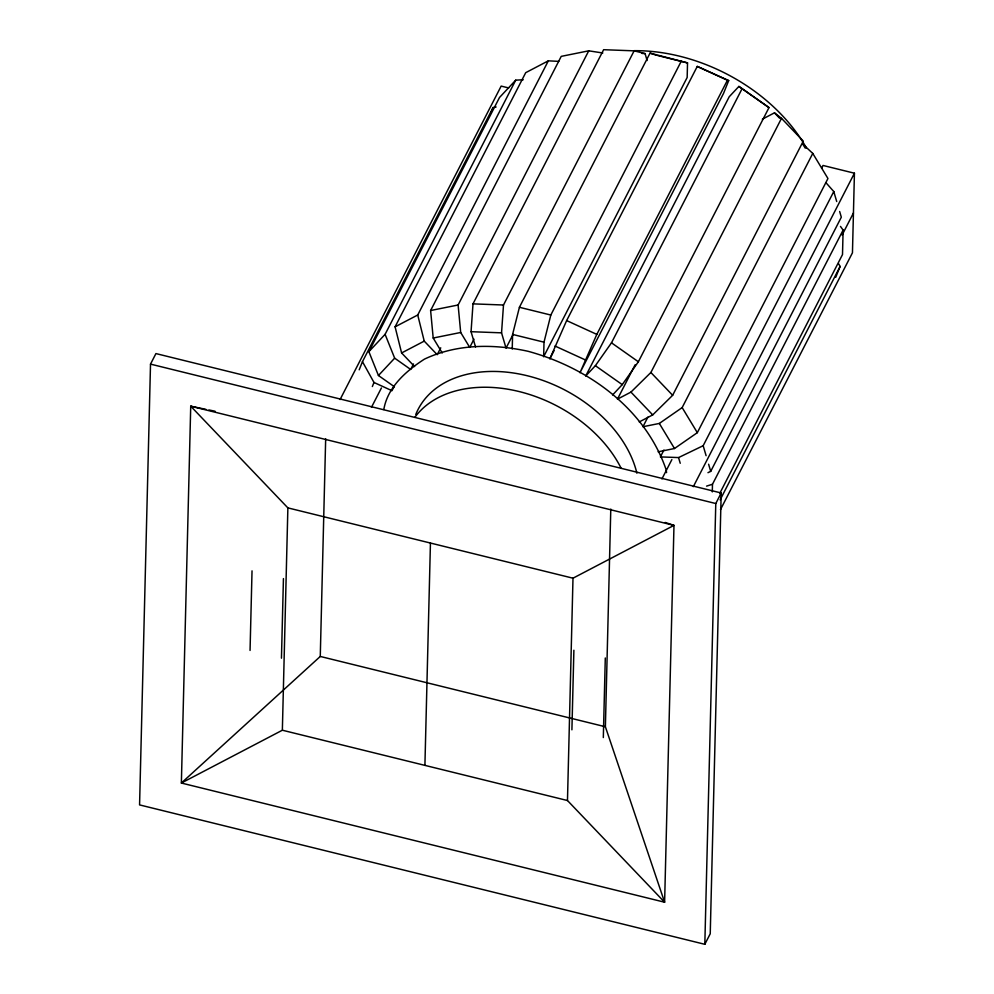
<?xml version="1.0" encoding="UTF-8"?>
<svg xmlns="http://www.w3.org/2000/svg" width="994" height="994" viewBox="0 0 994 994"><rect width="100%" height="100%" fill="white"/><g stroke="black" fill="none" stroke-linecap="round" stroke-linejoin="round"><path stroke-width="1.49" d="M150.516 364.115L139.57 804.904L704.821 944.3L710.238 933.764L721.197 492.987L155.934 353.578L150.516 364.115L715.779 503.523L721.197 492.987M250.053 650.436L252.029 570.854M281.451 658.19L283.439 578.595M325.672 438.752L320.267 656.45L181.368 783.036L282.358 730.217L287.875 507.884L190.724 406.198L181.368 783.036L664.613 902.217L673.982 525.379L665.185 522.459M424.91 765.38L430.439 543.047M512.233 349.006L512.593 334.431L519.415 307.283L650.026 53.129L687.525 62.908L687.165 77.482L543.643 356.759L544.004 342.172L550.813 315.036L681.437 60.87M610.788 509.065L605.383 726.763L664.613 902.217L567.475 800.53L572.991 578.197L673.982 525.379L190.724 406.198L205.907 409.342M571.91 729.82L573.886 650.238M603.321 737.56L605.296 657.978M712.3 491.906L712.487 484.252L843.111 230.086L840.477 226.408M704.821 944.3L715.779 503.523M843.111 230.086L842.502 254.576L719.681 493.546M821.603 168.222L823.032 165.464L854.43 173.204L852.454 252.799L720.451 509.636M475.542 346.981L471.057 331.698L473.007 303.866L603.631 49.7L634.122 50.843L645.069 53.577L647.106 60.522M513.103 334.369L506.033 348.124L501.548 332.841L503.498 305.009L634.122 50.843M383.808 409.528C387.598 387.076 406.186 370.874 424.463 359.12C456.88 343.825 493.509 343.75 527.976 351.267C588.349 367.631 645.404 408.944 666.166 469.802L666.564 472.635M359.194 369.805L362.462 361.679L493.086 107.526L496.13 106.979M372.352 386.529L373.98 382.466L362.462 361.679M490.899 112.931L493.086 107.526M728.701 80.576L727.434 80.228L596.81 334.394L579.987 372.738L723.508 93.461L728.701 80.576L697.266 66.412L566.642 320.577L549.806 358.921L554.043 350.658M835.743 277.264L840.104 266.442L838.663 263.832M340.072 399.551L501.162 86.093L508.642 87.932M394.456 386.79L378.441 375.508L368.873 351.665L499.497 97.499L515.724 80.166L523.217 79.744M368.873 351.665L385.1 334.332L515.724 80.166M414.573 366.537L401.601 352.957L395.09 326.827L525.714 72.674L548.34 60.833L558.802 61.379M395.09 326.827L417.728 314.999L548.34 60.833M371.47 407.291L381.41 387.971M442.231 352.957L433.198 338.022L430.613 310.526L561.225 56.372L588.734 50.831L602.811 52.993M394.071 386.567L391.959 390.692L373.98 382.466M413.504 363.953L410.684 369.457L394.668 358.175L385.1 334.332M473.976 339.165L469.74 347.415L460.694 332.481L458.11 304.996L588.734 50.831M440.752 347.813L437.211 354.696L424.239 341.116L417.728 314.999M611.484 342.818L742.108 88.652L738.89 86.428L729.223 96.753L585.702 376.018L595.369 365.693L611.484 342.818L638.372 361.766L622.256 384.641L612.59 394.966M635.141 364.761L617.46 399.153L630.942 392.096L650.884 372.489L781.508 118.336L774.475 112.831L762.336 119.181M638.372 361.766L768.996 107.6L742.108 88.652M647.889 417.107L642.944 426.737L659.32 423.444L682.157 407.59L812.769 153.424L802.841 144.167L805.239 148.131M639.241 421.941L652.723 414.896L672.652 395.289L803.276 141.123L781.508 118.336M663.93 450.021L660.389 456.905L678.554 457.575L703.168 445.71L833.78 191.544L825.977 182.722M661.929 478.934L671.869 459.601M658.115 451.81L674.491 448.518L697.328 432.663L827.952 178.51L812.769 153.424M693.327 486.675L854.43 173.204M707.964 472.684L710.71 471.367L841.322 217.201L839.644 211.498M842.092 235.093L853.436 213.002M720.128 499.883L840.104 266.442M378.441 375.508L394.668 358.175M401.601 352.957L424.239 341.116M706.572 486.116L712.487 484.252M430.613 310.526L458.11 304.996M433.198 338.022L460.694 332.481M642.012 53.452L645.069 53.577M473.007 303.866L503.498 305.009M471.057 331.698L501.548 332.841M208.939 409.963L215.015 411.218M657.618 55.527L687.525 62.908M519.415 307.283L550.813 315.036M512.593 334.431L544.004 342.172M287.875 507.884L572.991 578.197M320.267 656.45L605.383 726.763M282.358 730.217L567.475 800.53M650.026 53.129L656.115 55.155M697.266 66.412L727.434 80.228M566.642 320.577L596.81 334.394M555 346.024L585.168 359.84M768.996 107.6L738.89 86.428M595.369 365.693L622.256 384.641M774.475 112.831L779.656 118.261M650.884 372.489L672.652 395.289M630.942 392.096L652.723 414.896M682.157 407.59L697.328 432.663M659.32 423.444L674.491 448.518M833.78 191.544L836.712 201.521M703.168 445.71L706.1 455.687M708.61 464.235L710.71 471.367M678.554 457.575L680.231 463.279M414.821 417.356A120.423 84.403 27.2 0 1 519.241 391.574A120.423 84.403 27.2 0 1 621.113 468.236M415.79 414.436A120.423 84.403 27.2 0 1 530.137 376.477A120.423 84.403 27.2 0 1 636.881 473.194M634.01 50.682A153.648 107.7 27.2 0 1 806.395 147.957"/></g></svg>
